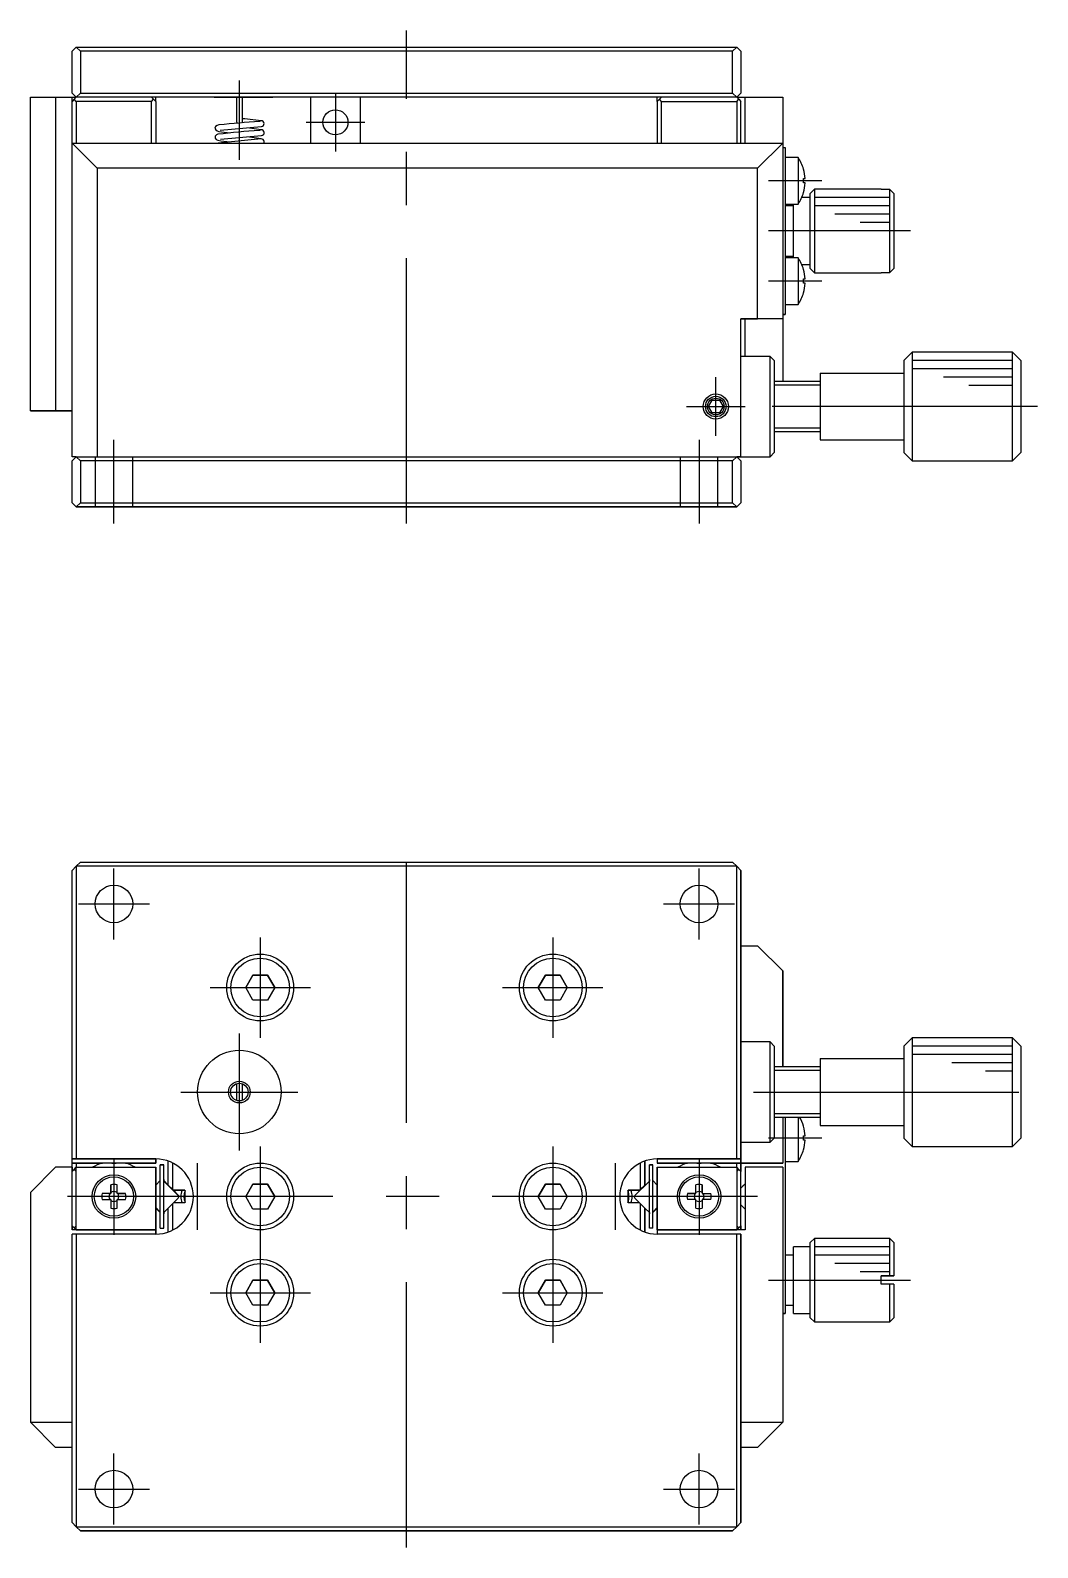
# Model space of a CAD drawing. Extents: x -177 to 361, y -274 to 42.
# Drawn here: x -45 to 75.5, y -274.4 to -92.9 of the extents above; entities that cross this region are included whole.
import ezdxf

# ---------------------------------------------------------------- set-up
doc = ezdxf.new("R2010")
doc.units = 0
doc.linetypes.add('CENTER', pattern=[50.8, 31.75, -6.35, 6.35, -6.35])
doc.linetypes.add('DASHED', pattern=[19.05, 12.7, -6.35])
doc.layers.get('0').update_dxf_attribs({"linetype": 'CONTINUOUS'})
doc.layers.add('CENTER', color=1, linetype='CENTER')

msp = doc.modelspace()

# ---------------------------------------------------------------- linework, layer by layer
at = {"color": 7, "linetype": 'CONTINUOUS'}
for p, q in [((-39.5, -94.860848), (-40, -95.360848)), ((-40, -100.360848), (-40, -95.360848)), ((-39.5, -94.860848), (39.5, -94.860848)), ((-39, -95.360848), (-39.5, -94.860848)), ((39, -95.360848), (-39, -95.360848)), ((-39, -95.360848), (-39, -100.360848)), ((39.5, -94.860848), (39, -95.360848)), ((39, -100.360848), (39, -95.360848)), ((40, -95.360848), (39.5, -94.860848)), ((40, -95.360848), (40, -100.360848)), ((-45, -138.360848), (-45, -100.860848)), ((-45, -100.860848), (-42, -100.860848)), ((-42, -100.860848), (-42, -138.360848)), ((-42, -100.860848), (-40, -100.860848)), ((-39.5, -100.860848), (-40, -100.360848)), ((-40, -100.360848), (-39.5, -100.860848)), ((-40, -106.360848), (-40, -100.860848)), ((-40, -100.860848), (-39.5, -100.860848)), ((-39.75, -101.110848), (-40, -101.360848)), ((-39.5, -100.860848), (-39.75, -101.110848)), ((-39.5, -101.360848), (-39.75, -101.110848)), ((-39.5, -100.860848), (-39, -100.360848)), ((39.5, -100.860848), (-39.5, -100.860848)), ((-30.5, -101.360848), (-39.5, -101.360848)), ((-39.5, -101.360848), (-39.5, -106.360848)), ((-39, -100.360848), (39, -100.360848)), ((-30.25, -101.110848), (-30.5, -100.860848)), ((-30.5, -101.360848), (-30.25, -101.110848)), ((-30.5, -106.360848), (-30.5, -101.360848)), ((-30, -101.360848), (-30.25, -101.110848)), ((-30, -101.360848), (-30, -100.860848)), ((-30, -101.360848), (-30, -106.360848)), ((-23.000006, -100.860848), (-16, -100.860848)), ((-23.000006, -100.860848), (-20.319784, -100.860848)), ((-20.319784, -100.860848), (-20.319784, -103.758024)), ((-19.619784, -100.860848), (-16, -100.860848)), ((-19.619784, -103.758024), (-19.619784, -100.860848)), ((-11.5, -100.860848), (-11.5, -106.360848)), ((-5.5, -106.360848), (-5.5, -100.860848)), ((30, -101.360848), (30, -100.860848)), ((30, -101.360848), (30.25, -101.110848)), ((30, -101.360848), (30, -106.360848)), ((30.25, -101.110848), (30.5, -100.860848)), ((30.5, -101.360848), (30.25, -101.110848)), ((30.5, -106.360848), (30.5, -101.360848)), ((30.5, -101.360848), (39.5, -101.360848)), ((39, -100.360848), (39.5, -100.860848)), ((40, -100.360848), (39.5, -100.860848)), ((39.5, -100.860848), (40, -100.360848)), ((39.5, -100.860848), (40.5, -100.860848)), ((39.5, -100.860848), (39.75, -101.110848)), ((39.5, -101.360848), (39.75, -101.110848)), ((39.5, -101.360848), (39.5, -106.360848)), ((39.75, -101.110848), (40, -101.360848)), ((40, -106.360848), (40, -101.360848)), ((40.5, -106.360848), (40.5, -100.860848)), ((40.5, -100.860848), (45, -100.860848)), ((45, -100.860848), (45, -106.360848)), ((-19.329218, -103.450002), (-19.619812, -103.430472)), ((-17.402488, -103.668996), (-19.328542, -103.45063)), ((-22.846112, -104.365518), (-22.912492, -104.56665)), ((-22.912492, -104.56665), (-22.820748, -104.760298)), ((-22.657532, -104.23369), (-22.846112, -104.365518)), ((-22.820748, -104.760298), (-22.658686, -104.884942)), ((-22.658686, -104.884942), (-22.456098, -104.962288)), ((-22.434986, -104.166478), (-22.657532, -104.23369)), ((-22.299802, -104.809562), (-17.341858, -104.375902)), ((-17.399338, -104.750876), (-18.795184, -104.568204)), ((-17.39852, -104.758628), (-17.605312, -104.828378)), ((-17.397764, -103.67846), (-17.599364, -103.747388)), ((-40, -143.860848), (-40, -106.360848)), ((-40, -106.360848), (45, -106.360848)), ((-40, -106.360848), (-37, -109.360848)), ((-22.879232, -105.525898), (-22.900976, -105.746106)), ((-22.900976, -105.746106), (-22.773524, -105.909786)), ((-22.73832, -105.377768), (-22.879232, -105.525898)), ((-22.773524, -105.909786), (-22.581476, -106.010238)), ((-22.557078, -105.28813), (-22.73832, -105.377768)), ((-17.401998, -105.847374), (-22.518236, -106.355662)), ((-22.234966, -105.872166), (-17.341178, -105.455758)), ((-17.396122, -105.834742), (-18.795272, -105.648218)), ((45, -106.360848), (42, -109.360848)), ((45, -106.360848), (45, -127.360848)), ((45, -106.860848), (45.3, -106.860848)), ((45.3, -106.860848), (45.3, -108.860848)), ((46.842462, -108.060848), (45.3, -108.060848)), ((45.3, -108.860848), (45.3, -124.860848)), ((46.842462, -108.060848), (46.842462, -110.860848)), ((-37, -109.360848), (-37, -143.860848)), ((42, -109.360848), (-37, -109.360848)), ((42, -127.360848), (42, -109.360848)), ((47.493204, -109.461708), (47.499372, -109.4587)), ((47.493204, -111.120848), (47.493204, -110.600848)), ((47.493204, -110.600848), (47.68646, -110.600848)), ((46.842462, -110.860848), (46.842462, -113.660848)), ((47.68646, -111.120848), (47.493204, -111.120848)), ((47.499372, -112.262996), (47.493204, -112.259988)), ((48.8, -111.860848), (48.3, -112.360848)), ((48.3, -121.360848), (48.3, -112.360848)), ((48.3, -112.860848), (48.3, -112.360848)), ((48.8, -111.860848), (48.8, -121.860848)), ((56.8, -111.860848), (48.8, -111.860848)), ((56.8, -111.88591), (56.8, -111.860848)), ((57.8, -111.88591), (56.8, -111.88591)), ((57.8, -121.835786), (57.8, -111.88591)), ((58.3, -112.388712), (57.8, -111.88591)), ((58.3, -112.388712), (58.3, -121.332984)), ((45.3, -113.660848), (46.842462, -113.660848)), ((46.3, -113.860848), (45.3, -113.860848)), ((46.3, -116.860848), (46.3, -113.660848)), ((46.3, -113.860848), (46.3, -113.660848)), ((48.3, -112.860848), (47.282574, -112.860848)), ((48.3, -120.860848), (48.3, -112.860848)), ((48.3, -120.860848), (48.3, -112.860848)), ((57.8, -112.860848), (48.8, -112.860848)), ((57.8, -113.860848), (48.8, -113.860848)), ((57.8, -114.860848), (51.251482, -114.860848)), ((57.8, -115.860848), (54.251482, -115.860848)), ((46.3, -120.060848), (46.3, -116.860848)), ((45.3, -119.860848), (46.3, -119.860848)), ((46.842462, -120.060848), (45.3, -120.060848)), ((46.3, -120.060848), (46.3, -119.860848)), ((46.842462, -120.060848), (46.842462, -122.860848)), ((47.282574, -120.860848), (48.3, -120.860848)), ((47.493204, -121.461708), (47.499372, -121.4587)), ((48.3, -121.360848), (48.3, -120.860848)), ((48.3, -121.360848), (48.8, -121.860848)), ((57.8, -121.835786), (58.3, -121.332984)), ((46.842462, -122.860848), (46.842462, -125.660848)), ((47.493204, -123.120848), (47.493204, -122.600848)), ((47.493204, -122.600848), (47.68646, -122.600848)), ((47.68646, -123.120848), (47.493204, -123.120848)), ((48.8, -121.860848), (56.8, -121.860848)), ((56.8, -121.835786), (57.8, -121.835786)), ((56.8, -121.860848), (56.8, -121.835786)), ((45.3, -124.860848), (45.3, -126.860848)), ((47.499372, -124.262996), (47.493204, -124.259988)), ((45, -126.860848), (45.3, -126.860848)), ((45.3, -126.860848), (45, -126.860848)), ((45.3, -125.660848), (46.842462, -125.660848)), ((40, -143.860848), (40, -127.360848)), ((45, -127.360848), (40, -127.360848)), ((40, -127.360848), (42, -127.360848)), ((40.5, -131.860848), (40.5, -127.360848)), ((45, -127.360848), (42, -127.360848)), ((45, -127.360848), (45, -134.860848)), ((43.5, -131.860848), (40, -131.860848)), ((43.5, -143.860848), (43.5, -131.860848)), ((44, -132.360848), (43.5, -131.860848)), ((44, -132.360848), (44, -143.360848)), ((60.502964, -131.360848), (59.502964, -132.360848)), ((59.502964, -132.360848), (59.502964, -143.360848)), ((72.502964, -131.360848), (60.502964, -131.360848)), ((60.502964, -131.360848), (60.502964, -137.86043)), ((72.502964, -132.360848), (60.502964, -132.360848)), ((72.502964, -144.360848), (72.502964, -131.360848)), ((73.502964, -132.360848), (72.502964, -131.360848)), ((73.502964, -132.360848), (73.502964, -143.360848)), ((49.502964, -133.860848), (49.502964, -141.860848)), ((49.502964, -133.860848), (59.502964, -133.860848)), ((72.502964, -133.360848), (60.502964, -133.360848)), ((49.502964, -134.860848), (44, -134.860848)), ((72.502964, -134.360848), (64.251482, -134.360848)), ((72.502964, -135.360848), (67.251482, -135.360848)), ((36.133974, -137.860848), (36.566986, -137.110848)), ((36.566986, -138.610848), (36.133974, -137.860848)), ((36.566986, -137.110848), (37.433012, -137.110848)), ((37.433012, -137.110848), (37.866024, -137.860848)), ((37.866024, -137.860848), (37.433012, -138.610848)), ((60.502964, -137.86043), (60.502964, -144.360848)), ((-42, -138.360848), (-45, -138.360848)), ((-45, -138.360848), (-40, -138.360848)), ((-40, -138.360848), (-42, -138.360848)), ((37.433012, -138.610848), (36.566986, -138.610848)), ((44, -140.860848), (49.502964, -140.860848)), ((43.5, -143.860848), (44, -143.360848)), ((49.502964, -141.860848), (59.502964, -141.860848)), ((59.502964, -143.360848), (60.502964, -144.360848)), ((72.502964, -144.360848), (73.502964, -143.360848)), ((-40, -144.360848), (-39.5, -143.860848)), ((-39.5, -143.860848), (-40, -143.860848)), ((-39.5, -143.860848), (-40, -143.860848)), ((-40, -149.360848), (-40, -144.360848)), ((-39.5, -143.860848), (39.5, -143.860848)), ((-39, -144.360848), (-39.5, -143.860848)), ((39, -144.360848), (-39, -144.360848)), ((-39, -144.360848), (-39, -149.360848)), ((39.5, -143.860848), (39, -144.360848)), ((39, -149.360848), (39, -144.360848)), ((39.5, -143.860848), (40, -144.360848)), ((39.5, -143.860848), (40, -143.860848)), ((40, -143.860848), (39.5, -143.860848)), ((40, -143.860848), (43.5, -143.860848)), ((40, -144.360848), (40, -149.360848)), ((60.502964, -144.360848), (72.502964, -144.360848)), ((-40, -149.360848), (-39.5, -149.860848)), ((-39.5, -149.860848), (-40, -149.360848)), ((-39.5, -149.860848), (-39, -149.360848)), ((-39.5, -149.860848), (39.5, -149.860848)), ((39.5, -149.860848), (-39.5, -149.860848)), ((-39.5, -149.860848), (-30, -149.860848)), ((-30, -149.860848), (-39.5, -149.860848)), ((-39, -149.360848), (39, -149.360848)), ((-32.75, -149.860848), (-37.25, -149.860848)), ((-32.75, -149.860848), (-37.25, -149.860848)), ((-32.75, -149.860848), (-37.25, -149.860848)), ((-32.75, -149.860848), (-37.25, -149.860848)), ((-30, -149.860848), (-25.5, -149.860848)), ((-30, -149.860848), (-25.5, -149.860848)), ((25.5, -149.860848), (30, -149.860848)), ((25.5, -149.860848), (30, -149.860848)), ((39.5, -149.860848), (30, -149.860848)), ((30, -149.860848), (39.5, -149.860848)), ((37.25, -149.860848), (32.75, -149.860848)), ((37.25, -149.860848), (32.75, -149.860848)), ((37.25, -149.860848), (32.75, -149.860848)), ((37.25, -149.860848), (32.75, -149.860848)), ((39, -149.360848), (39.5, -149.860848)), ((39.5, -149.860848), (40, -149.360848)), ((40, -149.360848), (39.5, -149.860848)), ((-39.5, -192.860848), (-39, -192.360848)), ((-39, -192.360848), (39, -192.360848)), ((39, -192.360848), (39.5, -192.860848)), ((-39.5, -192.860848), (-40, -193.360848)), ((-40, -227.860848), (-40, -193.360848)), ((-39.5, -192.860848), (-39.5, -227.860848)), ((39.5, -192.860848), (-39.5, -192.860848)), ((39.5, -227.860848), (39.5, -192.860848)), ((40, -193.360848), (39.5, -192.860848)), ((40, -227.860848), (40, -193.360848)), ((40, -193.360848), (40, -227.860848)), ((40, -202.360848), (42, -202.360848)), ((45, -205.360848), (42, -202.360848)), ((-18.366026, -205.860848), (-19.232052, -207.360848)), ((-19.232052, -207.360848), (-18.366026, -205.860848)), ((-16.633976, -205.860848), (-18.366026, -205.860848)), ((-18.366026, -205.860848), (-16.633976, -205.860848)), ((-15.76795, -207.360848), (-16.633976, -205.860848)), ((-16.633976, -205.860848), (-15.76795, -207.360848)), ((16.633974, -205.860848), (15.767948, -207.360848)), ((15.767948, -207.360848), (16.633974, -205.860848)), ((18.366024, -205.860848), (16.633974, -205.860848)), ((16.633974, -205.860848), (18.366024, -205.860848)), ((19.23205, -207.360848), (18.366024, -205.860848)), ((18.366024, -205.860848), (19.23205, -207.360848)), ((45, -216.860848), (45, -205.360848)), ((45, -205.360848), (45, -216.860848)), ((-18.366026, -208.860848), (-19.232052, -207.360848)), ((-15.76795, -207.360848), (-16.633976, -208.860848)), ((16.633974, -208.860848), (15.767948, -207.360848)), ((19.23205, -207.360848), (18.366024, -208.860848)), ((-16.633976, -208.860848), (-18.366026, -208.860848)), ((18.366024, -208.860848), (16.633974, -208.860848)), ((43.5, -213.860848), (40, -213.860848)), ((43.5, -225.860848), (43.5, -213.860848)), ((44, -214.360848), (43.5, -213.860848)), ((60.502964, -213.360848), (59.502964, -214.360848)), ((60.502964, -213.360848), (60.502964, -226.360848)), ((72.502964, -213.360848), (60.502964, -213.360848)), ((72.502964, -226.360848), (72.502964, -213.360848)), ((73.502964, -214.360848), (72.502964, -213.360848)), ((44, -214.360848), (44, -216.860848)), ((44, -214.360848), (44, -225.360848)), ((49.502964, -215.860848), (49.502964, -223.860848)), ((49.502964, -215.860848), (59.502964, -215.860848)), ((59.502964, -214.360848), (59.502964, -225.360848)), ((72.502964, -214.360848), (60.502964, -214.360848)), ((72.502964, -215.360848), (60.502964, -215.360848)), ((73.502964, -214.360848), (73.502964, -225.360848)), ((73.502964, -214.360848), (73.502964, -225.360848)), ((49.502964, -216.860848), (44, -216.860848)), ((72.502964, -216.360848), (65.251482, -216.360848)), ((72.502964, -217.360848), (69.251482, -217.360848)), ((-20.319784, -218.853907), (-20.319784, -220.867789)), ((-19.619784, -220.84656), (-19.619784, -218.875136)), ((44, -222.860848), (44, -225.360848)), ((44, -222.860848), (49.502964, -222.860848)), ((45, -222.860848), (45, -228.360848)), ((45.3, -222.860848), (45.3, -224.360848)), ((46.842462, -222.860848), (46.842462, -228.160848)), ((45.3, -224.360848), (45.3, -244.360848)), ((47.493204, -223.961708), (47.499372, -223.9587)), ((49.502964, -223.860848), (59.502964, -223.860848)), ((40, -225.860848), (43.5, -225.860848)), ((43.5, -225.860848), (44, -225.360848)), ((47.493204, -225.100848), (47.68646, -225.100848)), ((47.493204, -225.620848), (47.493204, -225.100848)), ((47.68646, -225.620848), (47.493204, -225.620848)), ((47.499372, -226.762996), (47.493204, -226.759988)), ((59.502964, -225.360848), (60.502964, -226.360848)), ((60.502964, -226.360848), (72.502964, -226.360848)), ((72.502964, -226.360848), (73.502964, -225.360848)), ((-40, -227.860848), (-39.5, -227.860848)), ((-39.5, -227.860848), (-40, -227.860848)), ((-40, -228.360848), (-40, -227.860848)), ((-30, -228.360848), (-40, -228.360848)), ((-40, -228.360848), (-36.375646, -228.360848)), ((-40, -228.860848), (-40, -228.360848)), ((-30, -227.860848), (-39.5, -227.860848)), ((-39.5, -227.860848), (-30, -227.860848)), ((-39.5, -228.360848), (-39.5, -228.860848)), ((-36.402148, -228.361474), (-36.39914, -228.367644)), ((-35.26, -228.360848), (-34.74, -228.360848)), ((-35.26, -228.367644), (-34.74, -228.367644)), ((-33.624356, -228.360848), (-30, -228.360848)), ((-33.600862, -228.367644), (-33.597854, -228.361474)), ((-30, -227.860848), (-30, -228.360848)), ((-30, -228.360848), (-30, -227.860848)), ((-29.45, -236.160848), (-29.45, -228.560848)), ((-29.45, -228.560848), (-29.05, -228.560848)), ((-29.05, -228.560848), (-29.45, -228.560848)), ((-29.05, -236.160848), (-29.05, -228.560848)), ((-29.05, -230.439528), (-29.05, -228.560848)), ((-28.5, -230.989528), (-28.5, -228.118208)), ((-28, -228.32972), (-28, -231.489528)), ((28, -231.489528), (28, -228.32972)), ((28.5, -230.989528), (28.5, -228.118208)), ((28.5, -228.118208), (28.5, -230.989528)), ((29.05, -236.160848), (29.05, -228.560848)), ((29.05, -230.439528), (29.05, -228.560848)), ((29.05, -228.560848), (29.45, -228.560848)), ((29.45, -228.560848), (29.05, -228.560848)), ((29.45, -236.160848), (29.45, -228.560848)), ((39.5, -227.860848), (30, -227.860848)), ((30, -227.860848), (39.5, -227.860848)), ((30, -227.860848), (30, -228.360848)), ((40, -228.360848), (30, -228.360848)), ((30, -228.360848), (33.624354, -228.360848)), ((33.60086, -228.367644), (33.597852, -228.361474)), ((34.74, -228.360848), (35.26, -228.360848)), ((35.26, -228.367644), (34.74, -228.367644)), ((36.375644, -228.360848), (45, -228.360848)), ((36.402146, -228.361474), (36.399138, -228.367644)), ((40, -227.860848), (39.5, -227.860848)), ((39.5, -227.860848), (40, -227.860848)), ((39.5, -228.860848), (39.5, -228.360848)), ((40, -227.860848), (40, -228.360848)), ((40, -228.360848), (40, -227.860848)), ((45, -228.360848), (40, -228.360848)), ((40, -229.360848), (40, -228.360848)), ((40, -228.360848), (40, -229.360848)), ((45.3, -228.160848), (45.3, -239.360848)), ((45.3, -228.160848), (46.842462, -228.160848)), ((-42, -228.860848), (-45, -231.860848)), ((-40, -228.860848), (-42, -228.860848)), ((-40, -228.860848), (-40, -229.360848)), ((-40, -229.360848), (-40, -228.860848)), ((-40, -229.360848), (-39.75, -229.110848)), ((-40, -235.860848), (-40, -229.360848)), ((-39.75, -229.110848), (-39.5, -228.860848)), ((-39.75, -229.110848), (-39.5, -229.360848)), ((-39.5, -228.860848), (-30, -228.860848)), ((-39.5, -236.360848), (-39.5, -228.860848)), ((-30, -236.360848), (-30, -228.860848)), ((-30, -228.860848), (-30, -236.360848)), ((-29.45, -230.439528), (-30, -230.989528)), ((-29.05, -234.410848), (-29.05, -230.310848)), ((-29.05, -230.510238), (-29.05, -230.310848)), ((-29.05, -230.439528), (-29.05, -230.310848)), ((-29.05, -230.439528), (-29.05, -230.310848)), ((-29.05, -230.439528), (-29.05, -230.310848)), ((-29.05, -230.439528), (-29.05, -230.310848)), ((-29.05, -230.310848), (-29.05, -230.510238)), ((-29.05, -230.310848), (-29.05, -230.439528)), ((-29.05, -230.310848), (-29.05, -230.439528)), ((-29.05, -230.310848), (-29.05, -230.439528)), ((-29.05, -230.310848), (-29.05, -230.439528)), ((-29.05, -230.310848), (-29.05, -230.439528)), ((-28.5, -230.989528), (-29.05, -230.439528)), ((29.05, -234.410848), (29.05, -230.310848)), ((29.05, -230.510238), (29.05, -230.310848)), ((29.05, -230.439528), (29.05, -230.310848)), ((29.05, -230.439528), (29.05, -230.310848)), ((29.05, -230.439528), (29.05, -230.310848)), ((29.05, -230.439528), (29.05, -230.310848)), ((29.05, -230.310848), (29.05, -230.510238)), ((29.05, -230.310848), (29.05, -230.439528)), ((29.05, -230.310848), (29.05, -230.439528)), ((29.05, -230.310848), (29.05, -230.439528)), ((29.05, -230.310848), (29.05, -230.439528)), ((29.05, -230.310848), (29.05, -230.439528)), ((30, -230.989528), (29.45, -230.439528)), ((30, -228.860848), (39.5, -228.860848)), ((30, -228.860848), (30, -236.360848)), ((30, -236.360848), (30, -228.860848)), ((39.5, -228.860848), (39.5, -236.360848)), ((39.75, -229.110848), (39.5, -228.860848)), ((39.75, -229.110848), (39.5, -229.360848)), ((40, -229.360848), (39.75, -229.110848)), ((40, -235.860848), (40, -229.360848)), ((40.5, -228.860848), (40.5, -236.360848)), ((45, -228.860848), (40.5, -228.860848)), ((45, -228.860848), (45, -259.360848)), ((-45, -231.860848), (-45, -259.360848)), ((-35.46784, -231.990848), (-36.402, -231.990848)), ((-35.37, -231.990848), (-36.402, -231.990848)), ((-35.37, -231.990848), (-35.46784, -231.990848)), ((-35.37, -231.893008), (-35.37, -230.95885)), ((-35.37, -230.95885), (-35.37, -231.990848)), ((-35.37, -231.893008), (-35.37, -231.990848)), ((-34.63, -231.990848), (-34.63, -230.95885)), ((-33.598002, -231.990848), (-34.63, -231.990848)), ((-34.532162, -231.990848), (-34.63, -231.990848)), ((-34.532162, -231.990848), (-33.598002, -231.990848)), ((-29.05, -230.510238), (-27.305458, -232.254782)), ((-29.05, -230.510238), (-28.224696, -231.335544)), ((-28.5, -230.989528), (-28, -231.489528)), ((-28.224696, -231.335544), (-27.305458, -232.254782)), ((-28, -231.489528), (-27.87868, -231.610848)), ((-27.305458, -232.184072), (-27.87868, -231.610848)), ((-26.5, -231.610848), (-27.87868, -231.610848)), ((-27.87868, -231.610848), (-26.5, -231.610848)), ((-26.5, -231.610848), (-26.5, -233.110848)), ((-18.366026, -230.860848), (-19.232052, -232.360848)), ((-19.232052, -232.360848), (-18.366026, -230.860848)), ((-16.633976, -230.860848), (-18.366026, -230.860848)), ((-18.366026, -230.860848), (-16.633976, -230.860848)), ((-15.76795, -232.360848), (-16.633976, -230.860848)), ((-16.633976, -230.860848), (-15.76795, -232.360848)), ((16.633974, -230.860848), (15.767948, -232.360848)), ((15.767948, -232.360848), (16.633974, -230.860848)), ((18.366024, -230.860848), (16.633974, -230.860848)), ((16.633974, -230.860848), (18.366024, -230.860848)), ((19.23205, -232.360848), (18.366024, -230.860848)), ((18.366024, -230.860848), (19.23205, -232.360848)), ((26.5, -231.610848), (26.5, -233.110848)), ((26.5, -233.110848), (26.5, -231.610848)), ((27.878678, -231.610848), (26.5, -231.610848)), ((26.5, -231.610848), (27.878678, -231.610848)), ((29.05, -230.510238), (27.305456, -232.254782)), ((28.224694, -231.335544), (27.305456, -232.254782)), ((27.878678, -231.610848), (28, -231.489528)), ((28, -231.489528), (28.5, -230.989528)), ((28.5, -230.989528), (28, -231.489528)), ((34.53216, -231.990848), (33.598, -231.990848)), ((33.598, -231.990848), (34.63, -231.990848)), ((34.53216, -231.990848), (34.63, -231.990848)), ((34.63, -231.990848), (34.63, -230.95885)), ((35.37, -231.893008), (35.37, -230.95885)), ((35.37, -230.95885), (35.37, -231.990848)), ((35.37, -231.893008), (35.37, -231.990848)), ((35.37, -231.990848), (35.467838, -231.990848)), ((35.37, -231.990848), (36.401998, -231.990848)), ((35.467838, -231.990848), (36.401998, -231.990848)), ((40.25, -231.110848), (40, -231.360848)), ((40.5, -230.860848), (40.25, -231.110848)), ((-36.402, -232.730848), (-35.37, -232.730848)), ((-35.37, -232.730848), (-35.37, -233.762846)), ((-35.37, -232.730848), (-35.37, -232.828688)), ((-35.37, -232.828688), (-35.37, -233.762846)), ((-34.63, -232.730848), (-33.598002, -232.730848)), ((-34.63, -233.762846), (-34.63, -232.730848)), ((-29.45, -234.211458), (-30, -233.661458)), ((-30, -233.732168), (-29.45, -234.282168)), ((-29.05, -234.282168), (-28.5, -233.732168)), ((-28, -233.232168), (-28.5, -233.732168)), ((-28.5, -236.603488), (-28.5, -233.732168)), ((-27.87868, -233.110848), (-28, -233.232168)), ((-28, -233.232168), (-28, -236.391976)), ((-27.87868, -233.110848), (-27.305458, -232.537624)), ((-26.5, -233.110848), (-27.87868, -233.110848)), ((-18.366026, -233.860848), (-19.232052, -232.360848)), ((-16.633976, -233.860848), (-18.366026, -233.860848)), ((-15.76795, -232.360848), (-16.633976, -233.860848)), ((16.633974, -233.860848), (15.767948, -232.360848)), ((18.366024, -233.860848), (16.633974, -233.860848)), ((19.23205, -232.360848), (18.366024, -233.860848)), ((27.878678, -233.110848), (26.5, -233.110848)), ((27.305456, -232.537624), (27.878678, -233.110848)), ((28, -233.232168), (27.878678, -233.110848)), ((28, -236.391976), (28, -233.232168)), ((28.5, -233.732168), (28, -233.232168)), ((28.5, -233.732168), (29.05, -234.282168)), ((28.5, -236.603488), (28.5, -233.732168)), ((28.5, -233.732168), (28.5, -236.603488)), ((29.45, -234.211458), (30, -233.661458)), ((29.45, -234.282168), (30, -233.732168)), ((34.63, -232.730848), (33.598, -232.730848)), ((34.63, -233.762846), (34.63, -232.730848)), ((35.37, -232.730848), (35.37, -233.762846)), ((35.37, -232.730848), (35.37, -232.828688)), ((36.401998, -232.730848), (35.37, -232.730848)), ((35.37, -232.828688), (35.37, -233.762846)), ((40, -233.360848), (40.25, -233.610848)), ((40.25, -233.610848), (40.5, -233.860848)), ((-40, -235.860848), (-40, -236.360848)), ((-40, -236.360848), (-40, -235.860848)), ((-39.75, -236.110848), (-40, -235.860848)), ((-39.5, -235.860848), (-39.75, -236.110848)), ((-29.05, -234.282168), (-29.05, -234.410848)), ((-29.05, -234.282168), (-29.05, -234.410848)), ((-29.05, -234.282168), (-29.05, -234.410848)), ((-29.05, -234.282168), (-29.05, -234.410848)), ((-29.05, -234.282168), (-29.05, -234.410848)), ((-29.05, -234.282168), (-29.05, -234.410848)), ((-29.05, -236.160848), (-29.05, -234.282168)), ((-29.05, -234.410848), (-29.05, -234.282168)), ((-29.05, -234.410848), (-29.05, -234.282168)), ((-29.05, -234.410848), (-29.05, -234.282168)), ((-29.05, -234.410848), (-29.05, -234.282168)), ((-29.05, -234.410848), (-29.05, -234.282168)), ((29.05, -234.282168), (29.05, -234.410848)), ((29.05, -234.282168), (29.05, -234.410848)), ((29.05, -234.282168), (29.05, -234.410848)), ((29.05, -234.282168), (29.05, -234.410848)), ((29.05, -234.282168), (29.05, -234.410848)), ((29.05, -234.282168), (29.05, -234.410848)), ((29.05, -236.160848), (29.05, -234.282168)), ((29.05, -234.410848), (29.05, -234.282168)), ((29.05, -234.410848), (29.05, -234.282168)), ((29.05, -234.410848), (29.05, -234.282168)), ((29.05, -234.410848), (29.05, -234.282168)), ((29.05, -234.410848), (29.05, -234.282168)), ((39.5, -235.860848), (39.75, -236.110848)), ((39.75, -236.110848), (40, -235.860848)), ((40, -236.360848), (40, -235.860848)), ((40, -235.860848), (40, -236.360848)), ((-39.5, -236.360848), (-40, -236.360848)), ((-40, -271.360848), (-40, -236.860848)), ((-39.5, -236.860848), (-40, -236.860848)), ((-39.75, -236.110848), (-39.5, -236.360848)), ((-39.5, -236.360848), (-30, -236.360848)), ((-30, -236.360848), (-39.5, -236.360848)), ((-39.5, -236.860848), (-39.5, -271.860848)), ((-30, -236.860848), (-39.5, -236.860848)), ((-30, -236.360848), (-30, -236.860848)), ((-30, -236.860848), (-30, -236.360848)), ((-29.45, -236.160848), (-29.05, -236.160848)), ((29.45, -236.160848), (29.05, -236.160848)), ((30, -236.360848), (39.5, -236.360848)), ((39.5, -236.360848), (30, -236.360848)), ((30, -236.360848), (30, -236.860848)), ((39.5, -236.860848), (30, -236.860848)), ((39.75, -236.110848), (39.5, -236.360848)), ((40.5, -236.360848), (39.5, -236.360848)), ((39.5, -271.860848), (39.5, -236.860848)), ((40, -236.860848), (39.5, -236.860848)), ((40, -271.360848), (40, -236.860848)), ((40, -236.860848), (40, -271.360848)), ((48.8, -237.360848), (48.3, -237.860848)), ((57.8, -237.360848), (48.8, -237.360848)), ((48.8, -237.360848), (48.8, -242.360848)), ((57.8, -241.860848), (57.8, -237.360848)), ((58.3, -237.860848), (57.8, -237.360848)), ((46.3, -239.360848), (45.3, -239.360848)), ((46.3, -246.360848), (46.3, -238.360848)), ((48.3, -238.360848), (46.3, -238.360848)), ((48.3, -242.360848), (48.3, -237.860848)), ((57.8, -238.360848), (48.8, -238.360848)), ((57.8, -239.360848), (48.8, -239.360848)), ((58.3, -237.860848), (58.3, -241.860848)), ((58.3, -237.860848), (58.3, -241.860848)), ((45.30001, -240.710848), (45.30001, -245.010848)), ((57.8, -240.360848), (51.251482, -240.360848)), ((57.8, -241.360848), (54.251482, -241.360848)), ((-18.366026, -242.360848), (-19.232052, -243.860848)), ((-19.232052, -243.860848), (-18.366026, -242.360848)), ((-16.633976, -242.360848), (-18.366026, -242.360848)), ((-18.366026, -242.360848), (-16.633976, -242.360848)), ((-15.76795, -243.860848), (-16.633976, -242.360848)), ((-16.633976, -242.360848), (-15.76795, -243.860848)), ((16.633974, -242.360848), (15.767948, -243.860848)), ((15.767948, -243.860848), (16.633974, -242.360848)), ((18.366024, -242.360848), (16.633974, -242.360848)), ((16.633974, -242.360848), (18.366024, -242.360848)), ((19.23205, -243.860848), (18.366024, -242.360848)), ((18.366024, -242.360848), (19.23205, -243.860848)), ((48.3, -246.860848), (48.3, -242.360848)), ((48.8, -242.360848), (48.8, -247.360848)), ((57.8, -241.860848), (56.8, -241.860848)), ((56.8, -242.860848), (56.8, -241.860848)), ((56.8, -241.860848), (57.8, -241.860848)), ((56.8, -242.860848), (56.8, -241.860848)), ((57.8, -242.860848), (56.8, -242.860848)), ((58.3, -241.860848), (57.8, -241.860848)), ((57.8, -241.860848), (58.3, -241.860848)), ((57.8, -247.360848), (57.8, -242.860848)), ((58.3, -242.860848), (57.8, -242.860848)), ((58.3, -242.860848), (58.3, -246.860848)), ((58.3, -242.860848), (58.3, -246.860848)), ((-18.366026, -245.360848), (-19.232052, -243.860848)), ((-15.76795, -243.860848), (-16.633976, -245.360848)), ((16.633974, -245.360848), (15.767948, -243.860848)), ((19.23205, -243.860848), (18.366024, -245.360848)), ((45.3, -244.360848), (45.3, -246.360848)), ((-16.633976, -245.360848), (-18.366026, -245.360848)), ((18.366024, -245.360848), (16.633974, -245.360848)), ((45, -246.360848), (45, -259.360848)), ((45, -246.360848), (45.3, -246.360848)), ((45.3, -246.360848), (45, -246.360848)), ((45.3, -245.360848), (45.3, -246.360848)), ((45.3, -245.360848), (46.3, -245.360848)), ((46.3, -246.360848), (48.3, -246.360848)), ((48.3, -246.860848), (48.8, -247.360848)), ((48.8, -247.360848), (57.8, -247.360848)), ((57.8, -247.360848), (58.3, -246.860848)), ((-42, -262.360848), (-45, -259.360848)), ((-45, -259.360848), (-40, -259.360848)), ((40, -259.360848), (45, -259.360848)), ((45, -259.360848), (42, -262.360848)), ((45, -259.360848), (42, -262.360848)), ((-40, -262.360848), (-42, -262.360848)), ((-40, -262.360848), (-42, -262.360848)), ((42, -262.360848), (40, -262.360848)), ((42, -262.360848), (40, -262.360848)), ((-40, -271.360848), (-39.5, -271.860848)), ((-39.5, -271.860848), (39.5, -271.860848)), ((-39, -272.360848), (-39.5, -271.860848)), ((39, -272.360848), (39.5, -271.860848)), ((39.5, -271.860848), (39, -272.360848)), ((40, -271.360848), (39.5, -271.860848)), ((39.5, -271.860848), (40, -271.360848)), ((-39, -272.360848), (39, -272.360848)), ((39, -272.360848), (-39, -272.360848))]:
    msp.add_line(p, q, dxfattribs=at)
at = {"color": 3, "linetype": 'CONTINUOUS'}
for p, q in [((44, -135.260848), (49.502964, -135.260848)), ((49.502964, -140.460848), (44, -140.460848)), ((44, -217.260848), (49.502964, -217.260848)), ((49.502964, -222.460848), (44, -222.460848))]:
    msp.add_line(p, q, dxfattribs=at)
at = {"color": 3, "linetype": 'DASHED'}
for p, q in [((-37.25, -143.860848), (-37.25, -149.860848)), ((-32.75, -149.860848), (-32.75, -143.860848)), ((32.75, -143.860848), (32.75, -149.860848)), ((37.25, -149.860848), (37.25, -143.860848))]:
    msp.add_line(p, q, dxfattribs=at)
at = {"color": 7, "linetype": 'CONTINUOUS'}
for centre, radius in [((-8.500102, -103.860854), 1.499994), ((37, -137.860848), 1.2295), ((37, -137.860848), 1), ((-35, -197.360848), 2.25), ((35, -197.360848), 2.25), ((-17.5, -207.360848), 4), ((-17.5, -207.360848), 3.5), ((17.5, -207.360848), 4), ((17.5, -207.360848), 3.5), ((-20, -219.860848), 5), ((-20, -219.860848), 5), ((-20, -219.860848), 1.0565), ((-17.5, -232.360848), 4), ((17.5, -232.360848), 4), ((-35, -232.360848), 2.6), ((-35, -232.360848), 2.35), ((-17.5, -232.360848), 3.5), ((17.5, -232.360848), 3.5), ((35, -232.360848), 2.6), ((35, -232.360848), 2.35), ((-17.5, -243.860848), 4), ((-17.5, -243.860848), 3.5), ((17.5, -243.860848), 4), ((17.5, -243.860848), 3.5), ((-35, -267.360848), 2.25), ((35, -267.360848), 2.25)]:
    msp.add_circle(centre, radius, dxfattribs=at)
at = {"color": 3, "linetype": 'CONTINUOUS'}
for centre, radius in [((37, -137.860848), 1.5), ((-20, -219.860848), 1.3)]:
    msp.add_circle(centre, radius, dxfattribs=at)
at = {"color": 7, "linetype": 'CONTINUOUS'}
for centre, radius, start, end in [((-8.161747, -233.436849), 128.954719, 94.19962288, 96.40933803), ((-20.402531, -92.481533), 12.648572, 260.65634551, 266.64972171), ((12.672817, -481.146662), 378.611433, 94.58602525, 95.32055463), ((-19.969784, -103.758024), 0.35, 180, 216.543822), ((-19.969784, -103.758024), 0.35, 331.072396, 0), ((-20.827409, -97.740744), 8.453477, 258.02431914, 267.84773356), ((42.7, -110.860848), 5, 16.285843, 34.055798), ((42.7, -110.860848), 4.993236, 2.984767, 16.272555), ((42.7, -110.860848), 5, 325.944202, 343.714157), ((42.7, -110.860848), 4.993236, 343.727445, 357.015233), ((42.7, -122.860848), 5, 16.285843, 34.055798), ((42.7, -122.860848), 4.993236, 2.984767, 16.272555), ((42.7, -122.860848), 4.993236, 343.727445, 357.015233), ((42.7, -122.860848), 5, 325.944202, 343.714157), ((42.7, -225.360848), 5, 16.285843, 30), ((42.7, -225.360848), 4.993236, 2.984767, 16.272555), ((42.7, -225.360848), 5, 325.944202, 343.714157), ((42.7, -225.360848), 4.993236, 343.727445, 357.015233), ((-35, -233.160848), 5, 106.285843, 120.683417), ((-35, -233.160848), 5, 59.316583, 73.714157), ((-30, -232.360848), 4.5, 270, 90), ((30, -232.360848), 4.5, 90, 270), ((35, -233.160848), 5, 106.285843, 120.683417), ((35, -233.160848), 5, 59.316583, 73.714157), ((-35, -232.360848), 1.45, 165.216198, 194.783802), ((-35, -232.360848), 0.596468, 141.660617, 218.339382), ((-35, -232.360848), 1.45, 75.216198, 104.783802), ((-35, -232.360848), 0.596468, 51.660617, 128.339382), ((-35, -232.360848), 0.596468, 321.660617, 38.339382), ((-35, -232.360848), 1.45, 345.216198, 14.783802), ((-27.446878, -232.325492), 0.2, 349.817932, 45), ((-27.446878, -232.396204), 0.2, 315, 45), ((-25, -232.360848), 1.621, 155.380023, 204.619977), ((25, -232.360848), 1.621, 0, 24.619977), ((27.446876, -232.396204), 0.2, 135, 225), ((35, -232.360848), 1.45, 165.216198, 194.783802), ((35, -232.360848), 0.596468, 141.660618, 218.339383), ((35, -232.360848), 1.45, 75.216198, 104.783802), ((35, -232.360848), 0.596468, 51.660618, 128.339383), ((35, -232.360848), 0.596468, 321.660618, 38.339383), ((35, -232.360848), 1.45, 345.216198, 14.783802), ((-35, -232.360848), 0.596468, 231.660617, 308.339382), ((-35, -232.360848), 1.45, 255.216198, 284.783802), ((25, -232.360848), 1.621, 335.380023, 0), ((35, -232.360848), 0.596468, 231.660618, 308.339383), ((35, -232.360848), 1.45, 255.216198, 284.783802)]:
    msp.add_arc(centre, radius, start, end, dxfattribs=at)
at = {"linetype": 'CONTINUOUS'}
for centre, radius, start, end in [((-17.401063, -104.036871), 0.367877, 4.0238891, 90.22195256), ((-17.396555, -105.119253), 0.368387, 5.0807477, 90.43283064), ((-17.379285, -104.0321), 0.345833, 276.21283725, 3.48860527), ((-17.378262, -105.108405), 0.349327, 276.09399466, 3.57406274), ((-17.393339, -106.203119), 0.368387, 5.0807477, 90.43283064), ((-17.375046, -106.192271), 0.349327, 331.14621283, 3.57406274)]:
    msp.add_arc(centre, radius, start, end, dxfattribs=at)
at = {"color": 3, "linetype": 'CONTINUOUS'}
for centre, start, end in [((-25, -232.360848), 157.975687, 202.024313), ((25, -232.360848), 337.975687, 22.024313)]:
    msp.add_arc(centre, 2, start, end, dxfattribs=at)
at = {"layer": 'CENTER', "color": 1, "linetype": 'CENTER'}
for p, q in [((0, -151.860848), (0, -92.860848)), ((-19.969784, -108.360848), (-19.969784, -98.860848)), ((-8.500102, -100.36086), (-8.500102, -107.360848)), ((-12.000096, -103.860854), (-5.000108, -103.860854)), ((49.686462, -110.860848), (43.3, -110.860848)), ((60.3, -116.860848), (43.3, -116.860848)), ((49.686462, -122.860848), (43.3, -122.860848)), ((37, -141.360848), (37, -134.360848)), ((33.5, -137.860848), (40.5, -137.860848)), ((75.502964, -137.860848), (42, -137.860848)), ((-35, -151.860848), (-35, -141.860848)), ((35, -141.860848), (35, -151.860848)), ((0, -274.360848), (0, -192.360848)), ((-35, -201.610848), (-35, -193.110848)), ((35, -201.610848), (35, -193.110848)), ((-39.25, -197.360848), (-30.75, -197.360848)), ((30.75, -197.360848), (39.25, -197.360848)), ((-17.5, -201.360848), (-17.5, -213.360848)), ((17.5, -201.360848), (17.5, -213.360848)), ((-23.5, -207.360848), (-11.5, -207.360848)), ((11.5, -207.360848), (23.5, -207.360848)), ((-20, -212.860848), (-20, -226.860848)), ((-27, -219.860848), (-13, -219.860848)), ((41.5, -219.860848), (75.502964, -219.860848)), ((-17.5, -226.360848), (-17.5, -238.360848)), ((17.5, -226.360848), (17.5, -238.360848)), ((49.686462, -225.360848), (43.3, -225.360848)), ((-35, -227.760848), (-35, -236.960848)), ((-25, -236.360848), (-25, -228.360848)), ((25, -236.360848), (25, -228.360848)), ((35, -227.760848), (35, -236.960848)), ((42, -232.360848), (-42, -232.360848)), ((-17.5, -237.860848), (-17.5, -249.860848)), ((17.5, -237.860848), (17.5, -249.860848)), ((43.30001, -242.360848), (60.3, -242.360848)), ((-23.5, -243.860848), (-11.5, -243.860848)), ((11.5, -243.860848), (23.5, -243.860848)), ((-35, -271.610848), (-35, -263.110848)), ((35, -271.610848), (35, -263.110848)), ((-39.25, -267.360848), (-30.75, -267.360848)), ((30.75, -267.360848), (39.25, -267.360848))]:
    msp.add_line(p, q, dxfattribs=at)

doc.saveas('drawing.dxf')
